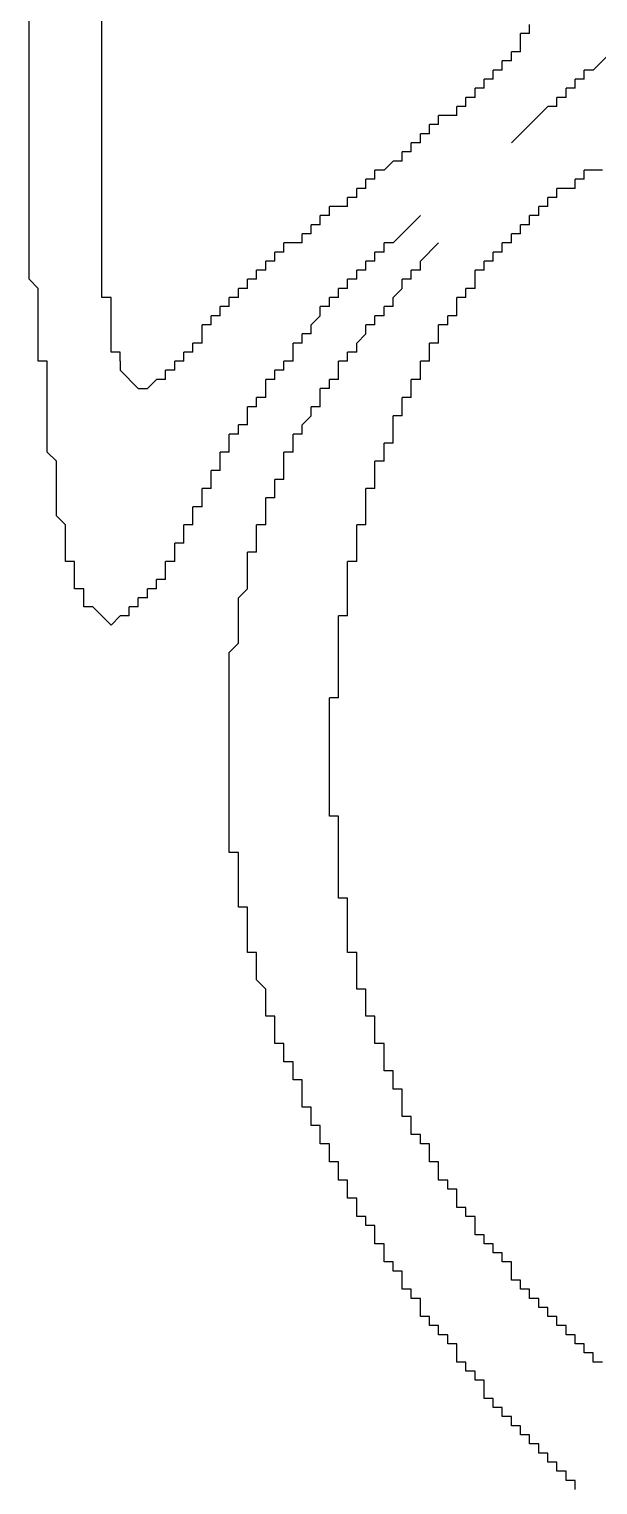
# Model space of a CAD drawing. Extents: x 0.04 to 6.31, y 0.06 to 5.55.
# Drawn here: x 0.771 to 1.422, y 1.453 to 3.12 of the extents above; entities that cross this region are included whole.
import ezdxf

# ---------------------------------------------------------------- set-up
doc = ezdxf.new("R2010")
doc.units = 0
doc.layers.get('0').update_dxf_attribs({"linetype": 'CONTINUOUS'})

msp = doc.modelspace()

# ---------------------------------------------------------------- linework, layer by layer
at = {"color": 255, "linetype": 'CONTINUOUS'}
for points in [[(0.78125, 2.75), (0.78125, 2.822917), (0.770833, 2.833333), (0.770833, 3.260417), (0.78125, 3.270833), (0.78125, 3.333333)], [(1.34375, 3.114583), (1.34375, 3.125)], [(1.34375, 3.114583), (1.333333, 3.114583)], [(1.333333, 3.104167), (1.333333, 3.114583)], [(1.333333, 3.09375), (1.333333, 3.104167)], [(1.333333, 3.09375), (1.322917, 3.09375)], [(1.322917, 3.083333), (1.322917, 3.09375)], [(1.3125, 3.072917), (1.302083, 3.072917)], [(1.302083, 3.0625), (1.302083, 3.072917)], [(1.322917, 3.083333), (1.3125, 3.083333)], [(1.3125, 3.072917), (1.3125, 3.083333)], [(1.291667, 3.052083), (1.28125, 3.052083)], [(1.28125, 3.041667), (1.28125, 3.052083)], [(1.302083, 3.0625), (1.291667, 3.0625)], [(1.291667, 3.052083), (1.291667, 3.0625)], [(1.28125, 3.041667), (1.270833, 3.041667)], [(1.270833, 3.03125), (1.270833, 3.041667)], [(1.25, 3.020833), (1.239583, 3.020833)], [(1.239583, 3.010417), (1.239583, 3.020833)], [(1.260417, 3.020833), (1.25, 3.020833)], [(1.270833, 3.03125), (1.260417, 3.03125)], [(1.260417, 3.020833), (1.260417, 3.03125)], [(1.229167, 3), (1.21875, 3)], [(1.21875, 2.989583), (1.21875, 3)], [(1.239583, 3.010417), (1.229167, 3.010417)], [(1.229167, 3), (1.229167, 3.010417)], [(1.21875, 2.989583), (1.208333, 2.989583)], [(1.208333, 2.979167), (1.208333, 2.989583)], [(1.177083, 2.958333), (1.1875, 2.96875)], [(1.197917, 2.96875), (1.1875, 2.96875)], [(1.208333, 2.979167), (1.197917, 2.979167)], [(1.197917, 2.96875), (1.197917, 2.979167)], [(1.177083, 2.958333), (1.166667, 2.958333)], [(1.166667, 2.947917), (1.166667, 2.958333)], [(1.15625, 2.9375), (1.145833, 2.9375)], [(1.145833, 2.927083), (1.145833, 2.9375)], [(1.166667, 2.947917), (1.15625, 2.947917)], [(1.15625, 2.9375), (1.15625, 2.947917)], [(1.125, 2.916667), (1.114583, 2.916667)], [(1.114583, 2.90625), (1.114583, 2.916667)], [(1.135417, 2.916667), (1.125, 2.916667)], [(1.145833, 2.927083), (1.135417, 2.927083)], [(1.135417, 2.916667), (1.135417, 2.927083)], [(1.114583, 2.90625), (1.104167, 2.90625)], [(1.104167, 2.895833), (1.104167, 2.90625)], [(1.09375, 2.885417), (1.083333, 2.885417)], [(1.083333, 2.875), (1.083333, 2.885417)], [(1.104167, 2.895833), (1.09375, 2.895833)], [(1.09375, 2.885417), (1.09375, 2.895833)], [(1.072917, 2.875), (1.0625, 2.875)], [(1.0625, 2.864583), (1.0625, 2.875)], [(1.083333, 2.875), (1.072917, 2.875)], [(1.052083, 2.854167), (1.041667, 2.854167)], [(1.041667, 2.84375), (1.041667, 2.854167)], [(1.0625, 2.864583), (1.052083, 2.864583)], [(1.052083, 2.854167), (1.052083, 2.864583)], [(1.041667, 2.84375), (1.03125, 2.84375)], [(1.03125, 2.833333), (1.03125, 2.84375)], [(1.020833, 2.822917), (1.010417, 2.822917)], [(1.010417, 2.8125), (1.010417, 2.822917)], [(1.03125, 2.833333), (1.020833, 2.833333)], [(1.020833, 2.822917), (1.020833, 2.833333)], [(1.197917, 2.822917), (1.197917, 2.833333)], [(1, 2.802083), (0.989583, 2.802083)], [(0.989583, 2.791667), (0.989583, 2.802083)], [(1.010417, 2.8125), (1, 2.8125)], [(1, 2.802083), (1, 2.8125)], [(0.989583, 2.791667), (0.979167, 2.791667)], [(0.979167, 2.78125), (0.979167, 2.791667)], [(0.979167, 2.78125), (0.96875, 2.78125)], [(0.96875, 2.770833), (0.96875, 2.78125)], [(0.96875, 2.760417), (0.96875, 2.770833)], [(1.145833, 2.760417), (1.15625, 2.770833)], [(1.166667, 2.78125), (1.15625, 2.78125)], [(1.15625, 2.770833), (1.15625, 2.78125)], [(0.78125, 2.739583), (0.78125, 2.75)], [(0.958333, 2.75), (0.947917, 2.75)], [(0.947917, 2.739583), (0.947917, 2.75)], [(0.96875, 2.760417), (0.958333, 2.760417)], [(0.958333, 2.75), (0.958333, 2.760417)], [(1.145833, 2.75), (1.135417, 2.75)], [(1.135417, 2.739583), (1.135417, 2.75)], [(1.145833, 2.75), (1.145833, 2.760417)], [(0.791667, 2.739583), (0.78125, 2.739583)], [(0.791667, 2.729167), (0.791667, 2.739583)], [(0.947917, 2.739583), (0.9375, 2.739583)], [(0.9375, 2.729167), (0.9375, 2.739583)], [(1.135417, 2.739583), (1.125, 2.739583)], [(1.125, 2.729167), (1.125, 2.739583)], [(0.8125, 2.520833), (0.8125, 2.552083), (0.802083, 2.5625), (0.802083, 2.625), (0.791667, 2.635417), (0.791667, 2.729167)], [(0.927083, 2.71875), (0.916667, 2.71875)], [(0.9375, 2.729167), (0.927083, 2.729167)], [(0.927083, 2.71875), (0.927083, 2.729167)], [(1.125, 2.71875), (1.114583, 2.71875)], [(1.114583, 2.708333), (1.114583, 2.71875)], [(1.125, 2.71875), (1.125, 2.729167)], [(1.114583, 2.708333), (1.104167, 2.708333)], [(1.104167, 2.697917), (1.104167, 2.708333)], [(1.104167, 2.6875), (1.09375, 2.6875)], [(1.09375, 2.677083), (1.09375, 2.6875)], [(1.104167, 2.6875), (1.104167, 2.697917)], [(1.083333, 2.666667), (1.09375, 2.677083)], [(1.083333, 2.65625), (1.083333, 2.666667)], [(1.083333, 2.65625), (1.072917, 2.65625)], [(1.072917, 2.645833), (1.072917, 2.65625)], [(1.072917, 2.635417), (1.0625, 2.635417)], [(1.0625, 2.625), (1.0625, 2.635417)], [(1.072917, 2.635417), (1.072917, 2.645833)], [(1.0625, 2.614583), (1.0625, 2.625)], [(1.0625, 2.604167), (1.052083, 2.604167)], [(1.052083, 2.59375), (1.052083, 2.604167)], [(1.0625, 2.604167), (1.0625, 2.614583)], [(1.052083, 2.583333), (1.052083, 2.59375)], [(1.052083, 2.583333), (1.041667, 2.583333)], [(1.041667, 2.572917), (1.041667, 2.583333)], [(1.041667, 2.5625), (1.041667, 2.572917)], [(1.041667, 2.552083), (1.03125, 2.552083)], [(1.03125, 2.541667), (1.03125, 2.552083)], [(1.041667, 2.552083), (1.041667, 2.5625)], [(1.03125, 2.53125), (1.03125, 2.541667)], [(0.8125, 2.510417), (0.8125, 2.520833)], [(1.03125, 2.520833), (1.020833, 2.520833)], [(1.020833, 2.510417), (1.020833, 2.520833)], [(1.03125, 2.520833), (1.03125, 2.53125)], [(0.822917, 2.510417), (0.8125, 2.510417)], [(0.822917, 2.489583), (0.822917, 2.5)], [(1, 2.1875), (1, 2.40625), (1.010417, 2.416667), (1.010417, 2.46875), (1.020833, 2.479167), (1.020833, 2.510417)], [(0.822917, 2.479167), (0.822917, 2.489583)], [(0.833333, 2.479167), (0.822917, 2.479167)], [(1, 2.177083), (1, 2.1875)], [(1.010417, 2.177083), (1, 2.177083)], [(1.010417, 2.166667), (1.010417, 2.177083)], [(1.010417, 2.125), (1.010417, 2.166667)], [(1.010417, 2.114583), (1.010417, 2.125)], [(1.020833, 2.114583), (1.010417, 2.114583)], [(1.020833, 2.072917), (1.020833, 2.104167)], [(1.020833, 2.0625), (1.020833, 2.072917)], [(1.03125, 2.0625), (1.020833, 2.0625)], [(1.03125, 2.052083), (1.03125, 2.0625)], [(1.041667, 2), (1.041667, 2.020833), (1.03125, 2.03125), (1.03125, 2.052083)], [(1.041667, 1.989583), (1.041667, 2)], [(1.052083, 1.989583), (1.041667, 1.989583)], [(1.052083, 1.979167), (1.052083, 1.989583)], [(1.052083, 1.96875), (1.052083, 1.979167)], [(1.052083, 1.958333), (1.052083, 1.96875)], [(1.0625, 1.958333), (1.052083, 1.958333)], [(1.0625, 1.947917), (1.0625, 1.958333)], [(1.0625, 1.9375), (1.0625, 1.947917)], [(1.072917, 1.9375), (1.0625, 1.9375)], [(1.072917, 1.916667), (1.072917, 1.927083)], [(1.083333, 1.916667), (1.072917, 1.916667)], [(1.083333, 1.895833), (1.083333, 1.90625)], [(1.083333, 1.885417), (1.083333, 1.895833)], [(1.09375, 1.885417), (1.083333, 1.885417)], [(1.09375, 1.875), (1.09375, 1.885417)], [(1.09375, 1.864583), (1.09375, 1.875)], [(1.104167, 1.864583), (1.09375, 1.864583)], [(1.104167, 1.84375), (1.104167, 1.854167)], [(1.114583, 1.84375), (1.104167, 1.84375)], [(1.114583, 1.822917), (1.114583, 1.833333)], [(1.125, 1.802083), (1.125, 1.8125)], [(1.135417, 1.78125), (1.135417, 1.791667)], [(1.145833, 1.78125), (1.135417, 1.78125)], [(1.145833, 1.760417), (1.145833, 1.770833)], [(1.15625, 1.760417), (1.145833, 1.760417)], [(1.166667, 1.729167), (1.166667, 1.739583)], [(1.177083, 1.729167), (1.166667, 1.729167)], [(1.177083, 1.708333), (1.177083, 1.71875)], [(1.1875, 1.708333), (1.177083, 1.708333)], [(1.197917, 1.677083), (1.197917, 1.6875)], [(1.208333, 1.677083), (1.197917, 1.677083)], [(1.21875, 1.645833), (1.21875, 1.65625)], [(1.229167, 1.645833), (1.21875, 1.645833)], [(1.270833, 1.59375), (1.260417, 1.59375)], [(1.291667, 1.552083), (1.291667, 1.5625)], [(1.302083, 1.552083), (1.291667, 1.552083)]]:
    msp.add_lwpolyline(points, dxfattribs=at)
at = {"color": 7, "linetype": 'CONTINUOUS'}
for points in [[(0.854167, 2.822917), (0.854167, 3.25)], [(1.416667, 3.072917), (1.4375, 3.09375)], [(1.416667, 3.072917), (1.40625, 3.072917)], [(1.40625, 3.0625), (1.40625, 3.072917)], [(1.395833, 3.052083), (1.385417, 3.052083)], [(1.385417, 3.041667), (1.385417, 3.052083)], [(1.40625, 3.0625), (1.395833, 3.0625)], [(1.395833, 3.052083), (1.395833, 3.0625)], [(1.385417, 3.041667), (1.375, 3.041667)], [(1.375, 3.03125), (1.375, 3.041667)], [(1.322917, 2.989583), (1.364583, 3.03125)], [(1.375, 3.03125), (1.364583, 3.03125)], [(1.416667, 2.958333), (1.40625, 2.958333)], [(1.40625, 2.947917), (1.40625, 2.958333)], [(1.427083, 2.958333), (1.416667, 2.958333)], [(1.385417, 2.9375), (1.375, 2.9375)], [(1.375, 2.927083), (1.375, 2.9375)], [(1.395833, 2.9375), (1.385417, 2.9375)], [(1.40625, 2.947917), (1.395833, 2.947917)], [(1.395833, 2.9375), (1.395833, 2.947917)], [(1.364583, 2.916667), (1.354167, 2.916667)], [(1.354167, 2.90625), (1.354167, 2.916667)], [(1.375, 2.927083), (1.364583, 2.927083)], [(1.364583, 2.916667), (1.364583, 2.927083)], [(1.1875, 2.875), (1.21875, 2.90625)], [(1.354167, 2.90625), (1.34375, 2.90625)], [(1.34375, 2.895833), (1.34375, 2.90625)], [(1.333333, 2.885417), (1.322917, 2.885417)], [(1.322917, 2.875), (1.322917, 2.885417)], [(1.34375, 2.895833), (1.333333, 2.895833)], [(1.333333, 2.885417), (1.333333, 2.895833)], [(1.1875, 2.875), (1.177083, 2.875)], [(1.177083, 2.864583), (1.177083, 2.875)], [(1.322917, 2.875), (1.3125, 2.875)], [(1.3125, 2.864583), (1.3125, 2.875)], [(1.166667, 2.854167), (1.15625, 2.854167)], [(1.15625, 2.84375), (1.15625, 2.854167)], [(1.177083, 2.864583), (1.166667, 2.864583)], [(1.166667, 2.854167), (1.166667, 2.864583)], [(1.302083, 2.854167), (1.291667, 2.854167)], [(1.291667, 2.84375), (1.291667, 2.854167)], [(1.3125, 2.864583), (1.302083, 2.864583)], [(1.302083, 2.854167), (1.302083, 2.864583)], [(1.15625, 2.84375), (1.145833, 2.84375)], [(1.145833, 2.833333), (1.145833, 2.84375)], [(1.291667, 2.84375), (1.28125, 2.84375)], [(1.28125, 2.833333), (1.28125, 2.84375)], [(0.854167, 2.8125), (0.854167, 2.822917)], [(1.135417, 2.822917), (1.125, 2.822917)], [(1.125, 2.8125), (1.125, 2.822917)], [(1.145833, 2.833333), (1.135417, 2.833333)], [(1.135417, 2.822917), (1.135417, 2.833333)], [(1.28125, 2.822917), (1.270833, 2.822917)], [(1.270833, 2.8125), (1.270833, 2.822917)], [(1.28125, 2.822917), (1.28125, 2.833333)], [(1.114583, 2.802083), (1.104167, 2.802083)], [(1.104167, 2.791667), (1.104167, 2.802083)], [(1.125, 2.8125), (1.114583, 2.8125)], [(1.114583, 2.802083), (1.114583, 2.8125)], [(1.270833, 2.8125), (1.260417, 2.8125)], [(1.260417, 2.802083), (1.260417, 2.8125)], [(1.260417, 2.791667), (1.260417, 2.802083)], [(1.09375, 2.78125), (1.104167, 2.791667)], [(1.260417, 2.791667), (1.25, 2.791667)], [(1.25, 2.78125), (1.25, 2.791667)], [(1.09375, 2.770833), (1.083333, 2.770833)], [(1.083333, 2.760417), (1.083333, 2.770833)], [(1.09375, 2.770833), (1.09375, 2.78125)], [(1.25, 2.78125), (1.239583, 2.78125)], [(1.239583, 2.770833), (1.239583, 2.78125)], [(1.239583, 2.760417), (1.239583, 2.770833)], [(0.864583, 2.75), (0.864583, 2.760417)], [(1.083333, 2.760417), (1.072917, 2.760417)], [(1.072917, 2.75), (1.072917, 2.760417)], [(1.072917, 2.739583), (1.072917, 2.75)], [(1.239583, 2.760417), (1.229167, 2.760417)], [(1.229167, 2.75), (1.229167, 2.760417)], [(1.229167, 2.739583), (1.229167, 2.75)], [(1.072917, 2.739583), (1.0625, 2.739583)], [(1.0625, 2.729167), (1.0625, 2.739583)], [(1.229167, 2.739583), (1.21875, 2.739583)], [(1.21875, 2.729167), (1.21875, 2.739583)], [(1.052083, 2.71875), (1.041667, 2.71875)], [(1.041667, 2.708333), (1.041667, 2.71875)], [(1.0625, 2.729167), (1.052083, 2.729167)], [(1.052083, 2.71875), (1.052083, 2.729167)], [(1.21875, 2.71875), (1.208333, 2.71875)], [(1.208333, 2.708333), (1.208333, 2.71875)], [(1.21875, 2.71875), (1.21875, 2.729167)], [(1.041667, 2.697917), (1.041667, 2.708333)], [(1.208333, 2.697917), (1.208333, 2.708333)], [(1.03125, 2.6875), (1.020833, 2.6875)], [(1.020833, 2.677083), (1.020833, 2.6875)], [(1.041667, 2.697917), (1.03125, 2.697917)], [(1.03125, 2.6875), (1.03125, 2.697917)], [(1.208333, 2.697917), (1.197917, 2.697917)], [(1.197917, 2.6875), (1.197917, 2.697917)], [(1.197917, 2.677083), (1.197917, 2.6875)], [(1.020833, 2.666667), (1.010417, 2.666667)], [(1.010417, 2.65625), (1.010417, 2.666667)], [(1.020833, 2.666667), (1.020833, 2.677083)], [(1.197917, 2.677083), (1.1875, 2.677083)], [(1.1875, 2.666667), (1.1875, 2.677083)], [(1.1875, 2.65625), (1.1875, 2.666667)], [(1.010417, 2.65625), (1, 2.65625)], [(1, 2.645833), (1, 2.65625)], [(1.1875, 2.645833), (1.1875, 2.65625)], [(1, 2.635417), (0.989583, 2.635417)], [(0.989583, 2.625), (0.989583, 2.635417)], [(1, 2.635417), (1, 2.645833)], [(1.1875, 2.645833), (1.177083, 2.645833)], [(1.177083, 2.635417), (1.177083, 2.645833)], [(1.177083, 2.625), (1.177083, 2.635417)], [(0.989583, 2.614583), (0.989583, 2.625)], [(1.177083, 2.625), (1.166667, 2.625)], [(1.166667, 2.614583), (1.166667, 2.625)], [(0.989583, 2.614583), (0.979167, 2.614583)], [(0.979167, 2.604167), (0.979167, 2.614583)], [(0.979167, 2.59375), (0.979167, 2.604167)], [(1.166667, 2.604167), (1.166667, 2.614583)], [(1.166667, 2.59375), (1.166667, 2.604167)], [(0.979167, 2.59375), (0.96875, 2.59375)], [(0.96875, 2.583333), (0.96875, 2.59375)], [(1.166667, 2.59375), (1.15625, 2.59375)], [(1.15625, 2.583333), (1.15625, 2.59375)], [(0.96875, 2.572917), (0.958333, 2.572917)], [(0.958333, 2.5625), (0.958333, 2.572917)], [(0.96875, 2.572917), (0.96875, 2.583333)], [(1.15625, 2.5625), (1.15625, 2.583333)], [(0.958333, 2.552083), (0.947917, 2.552083)], [(0.947917, 2.541667), (0.947917, 2.552083)], [(0.958333, 2.552083), (0.958333, 2.5625)], [(1.15625, 2.552083), (1.145833, 2.552083)], [(1.145833, 2.541667), (1.145833, 2.552083)], [(1.15625, 2.552083), (1.15625, 2.5625)], [(0.947917, 2.53125), (0.947917, 2.541667)], [(1.145833, 2.520833), (1.145833, 2.541667)], [(0.947917, 2.53125), (0.9375, 2.53125)], [(0.9375, 2.520833), (0.9375, 2.53125)], [(0.9375, 2.510417), (0.9375, 2.520833)], [(1.145833, 2.510417), (1.145833, 2.520833)], [(0.9375, 2.510417), (0.927083, 2.510417)], [(0.927083, 2.5), (0.927083, 2.510417)], [(0.927083, 2.489583), (0.927083, 2.5)], [(1.145833, 2.510417), (1.135417, 2.510417)], [(1.135417, 2.5), (1.135417, 2.510417)], [(1.135417, 2.458333), (1.135417, 2.5)], [(0.927083, 2.489583), (0.916667, 2.489583)], [(0.916667, 2.479167), (0.916667, 2.489583)], [(0.90625, 2.46875), (0.895833, 2.46875)], [(0.895833, 2.458333), (0.895833, 2.46875)], [(0.916667, 2.479167), (0.90625, 2.479167)], [(0.90625, 2.46875), (0.90625, 2.479167)], [(0.895833, 2.458333), (0.885417, 2.458333)], [(0.885417, 2.447917), (0.885417, 2.458333)], [(1.135417, 2.447917), (1.135417, 2.458333)], [(0.885417, 2.447917), (0.875, 2.447917)], [(1.135417, 2.447917), (1.125, 2.447917)], [(1.125, 2.4375), (1.125, 2.447917)], [(1.125, 2.364583), (1.125, 2.4375)], [(1.125, 2.354167), (1.114583, 2.354167)], [(1.114583, 2.34375), (1.114583, 2.354167)], [(1.125, 2.354167), (1.125, 2.364583)], [(1.114583, 2.229167), (1.114583, 2.34375)], [(1.114583, 2.21875), (1.114583, 2.229167)], [(1.125, 2.21875), (1.114583, 2.21875)], [(1.125, 2.135417), (1.125, 2.208333)], [(1.125, 2.125), (1.125, 2.135417)], [(1.135417, 2.0625), (1.135417, 2.072917)], [(1.145833, 2.0625), (1.135417, 2.0625)], [(1.145833, 2.03125), (1.145833, 2.052083)], [(1.145833, 2.020833), (1.145833, 2.03125)], [(1.15625, 2), (1.15625, 2.010417)], [(1.15625, 1.989583), (1.15625, 2)], [(1.166667, 1.96875), (1.166667, 1.979167)], [(1.166667, 1.958333), (1.166667, 1.96875)], [(1.177083, 1.927083), (1.177083, 1.9375)], [(1.1875, 1.90625), (1.1875, 1.916667)], [(1.197917, 1.875), (1.197917, 1.885417)], [(1.208333, 1.854167), (1.208333, 1.864583)]]:
    msp.add_lwpolyline(points, dxfattribs=at)
at = {"color": 251, "linetype": 'CONTINUOUS'}
for points in [[(1.21875, 2.854167), (1.239583, 2.875)], [(0.864583, 2.802083), (0.864583, 2.8125)], [(0.875, 2.739583), (0.875, 2.75)], [(1.135417, 2.114583), (1.135417, 2.125)], [(1.166667, 1.979167), (1.166667, 1.989583)], [(1.1875, 1.916667), (1.1875, 1.927083)], [(1.229167, 1.84375), (1.21875, 1.84375)], [(1.239583, 1.822917), (1.229167, 1.822917)], [(1.260417, 1.770833), (1.260417, 1.78125)], [(1.270833, 1.770833), (1.260417, 1.770833)], [(1.28125, 1.760417), (1.270833, 1.760417)], [(1.302083, 1.729167), (1.291667, 1.729167)], [(1.322917, 1.6875), (1.322917, 1.697917)], [(1.333333, 1.677083), (1.333333, 1.6875)], [(1.21875, 1.65625), (1.21875, 1.666667)], [(1.354167, 1.666667), (1.34375, 1.666667)], [(1.364583, 1.65625), (1.354167, 1.65625)], [(1.375, 1.645833), (1.364583, 1.645833)], [(1.385417, 1.635417), (1.375, 1.635417)], [(1.260417, 1.604167), (1.260417, 1.614583)], [(1.291667, 1.5625), (1.291667, 1.572917)], [(1.354167, 1.489583), (1.354167, 1.5)], [(1.364583, 1.479167), (1.364583, 1.489583)], [(1.375, 1.46875), (1.375, 1.479167)], [(1.385417, 1.458333), (1.385417, 1.46875)], [(1.395833, 1.447917), (1.395833, 1.458333)]]:
    msp.add_lwpolyline(points, dxfattribs=at)
at = {"color": 253, "linetype": 'CONTINUOUS'}
for points in [[(1.21875, 2.84375), (1.21875, 2.854167)], [(1.1875, 2.8125), (1.197917, 2.822917)], [(1.1875, 2.802083), (1.177083, 2.802083)], [(1.177083, 2.791667), (1.177083, 2.802083)], [(0.875, 2.739583), (0.875, 2.729167), (0.895833, 2.708333), (0.90625, 2.708333), (0.916667, 2.71875)], [(0.822917, 2.5), (0.822917, 2.510417)], [(0.833333, 2.46875), (0.833333, 2.479167)], [(1.072917, 1.927083), (1.072917, 1.9375)], [(1.083333, 1.90625), (1.083333, 1.916667)], [(1.114583, 1.833333), (1.114583, 1.84375)], [(1.229167, 1.833333), (1.229167, 1.84375)], [(1.239583, 1.8125), (1.239583, 1.822917)], [(1.145833, 1.770833), (1.145833, 1.78125)], [(1.177083, 1.71875), (1.177083, 1.729167)], [(1.302083, 1.71875), (1.302083, 1.729167)], [(1.364583, 1.645833), (1.364583, 1.65625)], [(1.239583, 1.625), (1.239583, 1.635417)], [(1.375, 1.635417), (1.375, 1.645833)], [(1.385417, 1.625), (1.385417, 1.635417)], [(1.260417, 1.614583), (1.25, 1.614583)], [(1.270833, 1.583333), (1.270833, 1.59375)], [(1.291667, 1.572917), (1.28125, 1.572917)], [(1.3125, 1.53125), (1.3125, 1.541667)], [(1.34375, 1.510417), (1.333333, 1.510417)], [(1.354167, 1.5), (1.34375, 1.5)], [(1.364583, 1.489583), (1.354167, 1.489583)], [(1.375, 1.479167), (1.364583, 1.479167)], [(1.385417, 1.46875), (1.375, 1.46875)]]:
    msp.add_lwpolyline(points, dxfattribs=at)
at = {"color": 254, "linetype": 'CONTINUOUS'}
for points in [[(1.21875, 2.84375), (1.208333, 2.84375)], [(1.208333, 2.833333), (1.208333, 2.84375)], [(1.208333, 2.833333), (1.197917, 2.833333)], [(1.177083, 2.791667), (1.166667, 2.791667)], [(1.166667, 2.78125), (1.166667, 2.791667)], [(0.84375, 2.458333), (0.833333, 2.458333), (0.833333, 2.46875)], [(1.020833, 2.104167), (1.020833, 2.114583)], [(1.104167, 1.854167), (1.104167, 1.864583)], [(1.125, 1.822917), (1.114583, 1.822917)], [(1.135417, 1.802083), (1.125, 1.802083)], [(1.260417, 1.78125), (1.260417, 1.791667)], [(1.15625, 1.75), (1.15625, 1.760417)], [(1.166667, 1.75), (1.15625, 1.75)], [(1.28125, 1.75), (1.28125, 1.760417)], [(1.3125, 1.708333), (1.3125, 1.71875)], [(1.1875, 1.697917), (1.1875, 1.708333)], [(1.322917, 1.697917), (1.322917, 1.708333)], [(1.197917, 1.697917), (1.1875, 1.697917)], [(1.208333, 1.666667), (1.208333, 1.677083)], [(1.21875, 1.666667), (1.208333, 1.666667)], [(1.229167, 1.635417), (1.229167, 1.645833)], [(1.239583, 1.635417), (1.229167, 1.635417)], [(1.25, 1.625), (1.239583, 1.625)], [(1.395833, 1.614583), (1.395833, 1.625)], [(1.260417, 1.59375), (1.260417, 1.604167)], [(1.40625, 1.604167), (1.40625, 1.614583)], [(1.416667, 1.59375), (1.416667, 1.604167)], [(1.28125, 1.583333), (1.270833, 1.583333)], [(1.302083, 1.541667), (1.302083, 1.552083)], [(1.3125, 1.541667), (1.302083, 1.541667)], [(1.322917, 1.53125), (1.3125, 1.53125)], [(1.333333, 1.520833), (1.322917, 1.520833)]]:
    msp.add_lwpolyline(points, dxfattribs=at)
at = {"color": 250, "linetype": 'CONTINUOUS'}
for points in [[(0.864583, 2.8125), (0.854167, 2.8125)], [(0.864583, 2.760417), (0.864583, 2.802083)], [(0.875, 2.75), (0.864583, 2.75)], [(0.84375, 2.458333), (0.864583, 2.4375), (0.875, 2.447917)], [(1.125, 2.208333), (1.125, 2.21875)], [(1.135417, 2.125), (1.125, 2.125)], [(1.135417, 2.072917), (1.135417, 2.114583)], [(1.145833, 2.052083), (1.145833, 2.0625)], [(1.15625, 2.020833), (1.145833, 2.020833)], [(1.15625, 2.010417), (1.15625, 2.020833)], [(1.166667, 1.989583), (1.15625, 1.989583)], [(1.177083, 1.958333), (1.166667, 1.958333)], [(1.177083, 1.9375), (1.177083, 1.947917)], [(1.1875, 1.927083), (1.177083, 1.927083)], [(1.197917, 1.90625), (1.1875, 1.90625)], [(1.197917, 1.885417), (1.197917, 1.895833)], [(1.208333, 1.875), (1.197917, 1.875)], [(1.208333, 1.864583), (1.208333, 1.875)], [(1.21875, 1.854167), (1.208333, 1.854167)], [(1.21875, 1.84375), (1.21875, 1.854167)], [(1.229167, 1.822917), (1.229167, 1.833333)], [(1.239583, 1.802083), (1.239583, 1.8125)], [(1.25, 1.802083), (1.239583, 1.802083)], [(1.28125, 1.739583), (1.28125, 1.75)], [(1.291667, 1.739583), (1.28125, 1.739583)], [(1.333333, 1.6875), (1.322917, 1.6875)], [(1.34375, 1.677083), (1.333333, 1.677083)]]:
    msp.add_lwpolyline(points, dxfattribs=at)
at = {"color": 252, "linetype": 'CONTINUOUS'}
for points in [[(1.1875, 2.802083), (1.1875, 2.8125)], [(1.177083, 1.947917), (1.177083, 1.958333)], [(1.197917, 1.895833), (1.197917, 1.90625)], [(1.125, 1.8125), (1.125, 1.822917)], [(1.135417, 1.791667), (1.135417, 1.802083)], [(1.25, 1.791667), (1.25, 1.802083)], [(1.260417, 1.791667), (1.25, 1.791667)], [(1.270833, 1.760417), (1.270833, 1.770833)], [(1.166667, 1.739583), (1.166667, 1.75)], [(1.291667, 1.729167), (1.291667, 1.739583)], [(1.3125, 1.71875), (1.302083, 1.71875)], [(1.322917, 1.708333), (1.3125, 1.708333)], [(1.197917, 1.6875), (1.197917, 1.697917)], [(1.34375, 1.666667), (1.34375, 1.677083)], [(1.354167, 1.65625), (1.354167, 1.666667)], [(1.25, 1.614583), (1.25, 1.625)], [(1.395833, 1.625), (1.385417, 1.625)], [(1.40625, 1.614583), (1.395833, 1.614583)], [(1.416667, 1.604167), (1.40625, 1.604167)], [(1.427083, 1.59375), (1.416667, 1.59375)], [(1.28125, 1.572917), (1.28125, 1.583333)], [(1.322917, 1.520833), (1.322917, 1.53125)], [(1.333333, 1.510417), (1.333333, 1.520833)], [(1.34375, 1.5), (1.34375, 1.510417)], [(1.395833, 1.458333), (1.385417, 1.458333)]]:
    msp.add_lwpolyline(points, dxfattribs=at)

doc.saveas('drawing.dxf')
